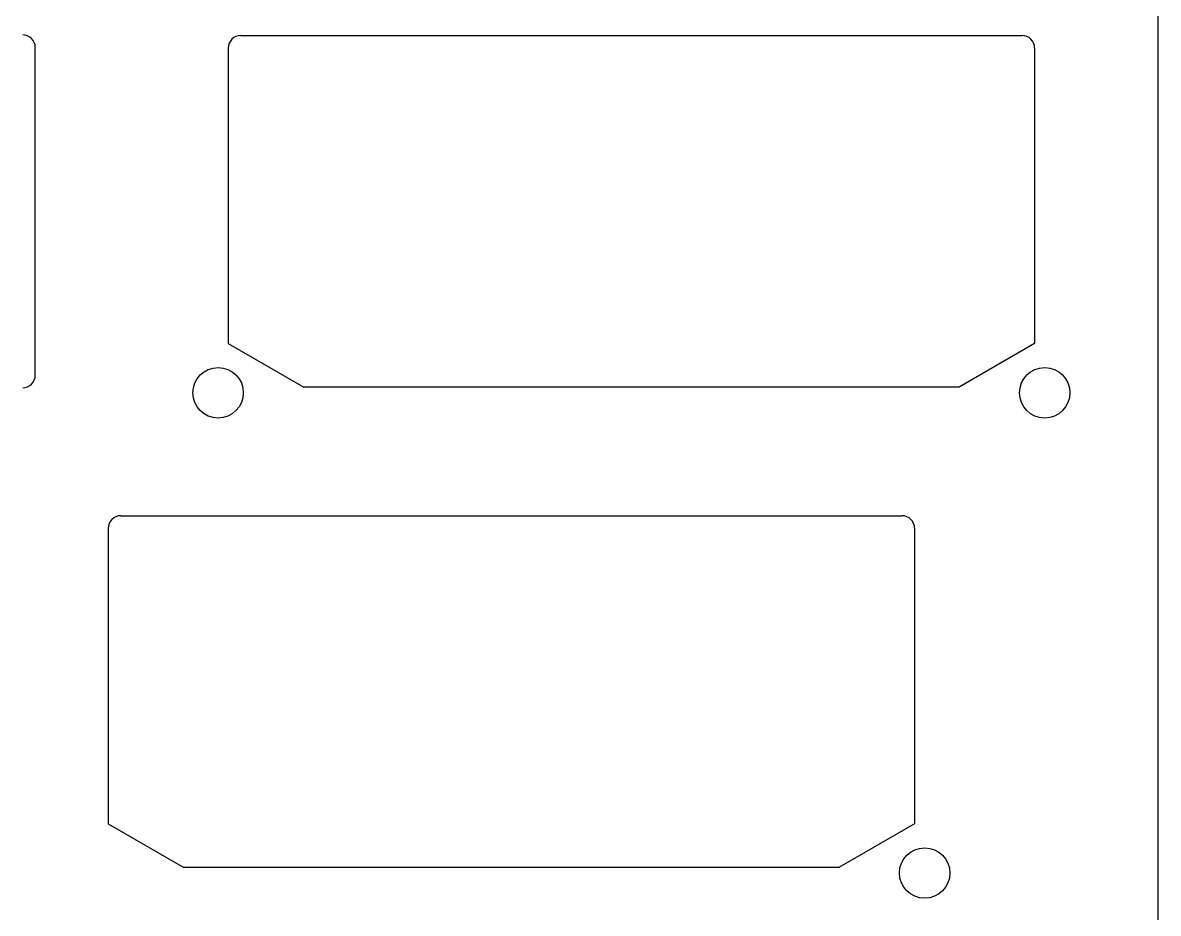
# Model space of a CAD drawing. Header units: millimetres. Extents: x -9 to 276, y -90 to 14.
# Drawn here: x 230.64 to 275.7, y -65.95 to -30.62 of the extents above; entities that cross this region are included whole.
import ezdxf

# ---------------------------------------------------------------- set-up
doc = ezdxf.new("R2010")
doc.units = ezdxf.units.MM
doc.layers.add('BLACK', color=7, linetype='CONTINUOUS')

msp = doc.modelspace()

# ---------------------------------------------------------------- linework, layer by layer
at = {"layer": 'BLACK', "linetype": 'Continuous'}
for p, q in [((275.701453, -83.45), (275.701452, -30.138199)), ((239.2952, -31.12705), (270.2952, -31.12705)), ((231.13895, -44.60205), (231.13895, -31.60205)), ((238.7952, -31.62705), (238.7952, -43.34505)), ((270.7952, -31.62705), (270.7952, -43.34505)), ((238.7952, -43.34505), (241.7952, -45.07705)), ((270.7952, -43.34505), (267.7952, -45.07705)), ((267.7952, -45.07705), (241.7952, -45.07705)), ((234.53125, -50.175), (265.53125, -50.175)), ((234.03125, -50.675), (234.03125, -62.393)), ((266.03125, -50.675), (266.03125, -62.393)), ((234.03125, -62.393), (237.03125, -64.125)), ((266.03125, -62.393), (263.03125, -64.125)), ((263.03125, -64.125), (237.03125, -64.125))]:
    msp.add_line(p, q, dxfattribs=at)
at = {"layer": 'BLACK'}
for centre in [(238.39375, -45.3), (271.19375, -45.3), (266.43125, -64.35)]:
    msp.add_circle(centre, 1, dxfattribs=at)
for centre, radius, start, end in [((230.6389, -31.6021), 0.50005, 0.005729, 89.994271), ((239.295201, -31.627051), 0.500001, 90.0001146, 179.9998854), ((270.2952, -31.62705), 0.5, 0, 90), ((230.6389, -44.602), 0.50005, 270.005729, 359.994271), ((234.531251, -50.675001), 0.500001, 90.0001146, 179.9998854), ((265.53125, -50.675), 0.5, 0, 90)]:
    msp.add_arc(centre, radius, start, end, dxfattribs=at)

doc.saveas('drawing.dxf')
